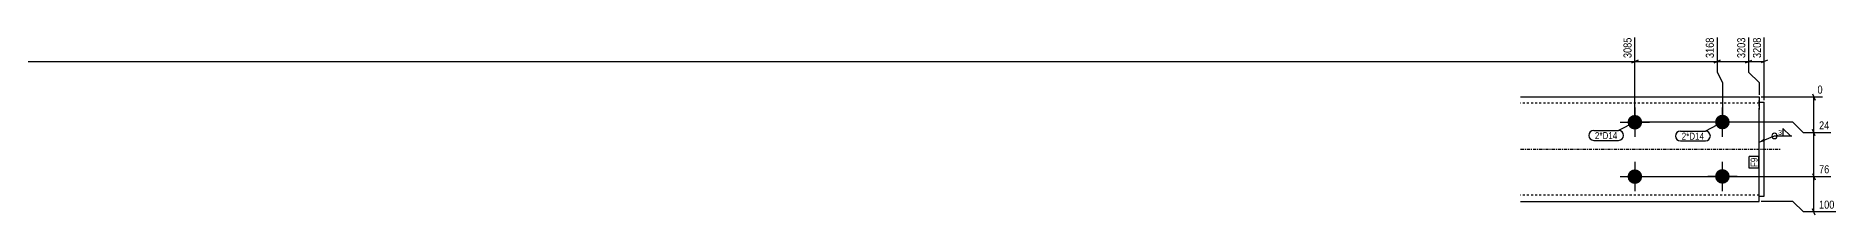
# Model space of a CAD drawing. Header units: millimetres. Extents: x 5 to 27069, y 3 to 808.
# Drawn here: x 1722 to 3439, y 24 to 195 of the extents above; entities that cross this region are included whole.
import ezdxf

# ---------------------------------------------------------------- set-up
doc = ezdxf.new("R2010")
doc.units = ezdxf.units.MM
doc.linetypes.add('DXK_LINE_DOT2', pattern=[3.9198, 1.9599, -1.9599])
doc.linetypes.add('DXK_LINE_DOT3', pattern=[5.9187, 2.979, -0.9799, 0.9799, -0.9799])
for name, color, linetype in [('MÅLSÆTNING', 7, 'Continuous'), ('STÅL', 7, 'Continuous'), ('TEKST', 7, 'Continuous')]:
    doc.layers.add(name, color=color, linetype=linetype)
doc.styles.add('Arial Narrow', font='ARIALN.TTF', dxfattribs={"height": 0.2})

msp = doc.modelspace()

# ---------------------------------------------------------------- hatches: boundary and pattern name
at = {"layer": 'STÅL', "linetype": 'Continuous'}
for points in [[(3247.3, 119.7, -1), (3247.3, 105.7, -1)], [(3330.8, 105.9, -1), (3330.8, 119.9, -1)], [(3247.3, 67.7, -1), (3247.3, 53.7, -1)], [(3330.8, 53.9, -1), (3330.8, 67.9, -1)]]:
    msp.add_hatch(color=96, dxfattribs=at).paths.add_polyline_path(points)
at = {"layer": 'TEKST', "linetype": 'Continuous'}
msp.add_hatch(color=3, dxfattribs=at).paths.add_polyline_path([(3370.9, 94.3), (3365.8, 93.6), (3369.9, 96.7)])

# ---------------------------------------------------------------- linework, layer by layer
at = {"layer": 'MÅLSÆTNING', "color": 7, "linetype": 'Continuous'}
for p, q in [((3247.3, 114.7), (3247.3, 193.6)), ((3325.8, 193.6), (3325.8, 160.7)), ((3325.8, 193.6), (3325.8, 160.7)), ((3355.8, 193.6), (3355.8, 160.7)), ((3370.8, 133.9), (3370.8, 193.6)), ((3244.3, 169.5), (3250.3, 171.9)), ((3328.8, 171.9), (3322.8, 169.5)), ((3322.8, 169.5), (3328.8, 171.9)), ((3352.8, 169.5), (3358.8, 171.9)), ((3373.8, 171.9), (3367.8, 169.5)), ((777.3, 170.7), (3247.3, 170.7)), ((3325.8, 160.7), (3330.8, 150.7)), ((3325.8, 160.7), (3330.8, 150.7)), ((3355.8, 170.7), (3370.8, 170.7)), ((3355.8, 160.7), (3365.8, 150.7)), ((3355.8, 160.7), (3365.8, 150.7)), ((3330.8, 150.7), (3330.8, 114.9)), ((3330.8, 150.7), (3330.8, 114.9)), ((3365.8, 150.7), (3365.8, 138.9)), ((3365.8, 150.7), (3365.8, 138.9)), ((3416.9, 139.9), (3419.3, 133.9)), ((3367.8, 136.9), (3426.4, 136.9)), ((3418.1, 102.7), (3418.1, 136.9)), ((3398.1, 112.7), (3249.3, 112.7)), ((3398.1, 112.7), (3249.3, 112.7)), ((3408.1, 102.7), (3398.1, 112.7)), ((3408.1, 102.7), (3398.1, 112.7)), ((3419.3, 99.7), (3416.9, 105.7)), ((3419.3, 99.7), (3416.9, 105.7)), ((3434.2, 102.7), (3408.1, 102.7)), ((3434.2, 102.7), (3408.1, 102.7)), ((3249.3, 60.7), (3434.2, 60.7)), ((3416.9, 63.7), (3419.3, 57.7)), ((3418.1, 26.9), (3418.1, 60.7)), ((3398.1, 36.9), (3367.8, 36.9)), ((3408.1, 26.9), (3398.1, 36.9)), ((3439, 26.9), (3408.1, 26.9)), ((3419.3, 23.9), (3416.9, 29.9))]:
    msp.add_line(p, q, dxfattribs=at)
at = {"layer": 'STÅL', "color": 2, "linetype": 'Continuous'}
for p, q in [((3138.3, 136.9), (3365.8, 136.9)), ((3365.8, 136.9), (3365.8, 136)), ((3365.8, 136), (3365.8, 124.9)), ((3365.8, 131.9), (3370.8, 131.9)), ((3365.8, 36.9), (3365.8, 124.9)), ((3370.8, 41.9), (3370.8, 131.9)), ((3138.3, 36.9), (3365.8, 36.9)), ((3365.8, 41.9), (3370.8, 41.9))]:
    msp.add_line(p, q, dxfattribs=at)
at = {"layer": 'STÅL', "color": 7, "linetype": 'DXK_LINE_DOT2'}
for p, q in [((3365.8, 130.9), (3138.3, 130.9)), ((3365.8, 131.9), (3365.8, 133.4)), ((3365.8, 41.9), (3365.8, 131.9)), ((3365.8, 42.9), (3138.3, 42.9))]:
    msp.add_line(p, q, dxfattribs=at)
at = {"layer": 'STÅL', "color": 96, "linetype": 'Continuous'}
for p, q in [((3247.3, 126.7), (3247.3, 98.7)), ((3330.8, 98.9), (3330.8, 126.9)), ((3233.3, 112.7), (3261.3, 112.7)), ((3344.8, 112.9), (3316.8, 112.9)), ((3247.3, 74.7), (3247.3, 46.7)), ((3330.8, 46.9), (3330.8, 74.9)), ((3233.3, 60.7), (3261.3, 60.7)), ((3344.8, 60.9), (3316.8, 60.9))]:
    msp.add_line(p, q, dxfattribs=at)
at = {"layer": 'STÅL', "color": 7, "linetype": 'DXK_LINE_DOT3'}
msp.add_line((3138.3, 86.9), (3385.8, 86.9), dxfattribs=at)

# ---------------------------------------------------------------- wipeouts: each hides what was drawn before it
at = {"color": 0}
for points in [[(3230.6, 96.6), (3230.6, 103.6), (3209.2, 103.6), (3209.2, 96.6)], [(3313.4, 96), (3313.4, 103), (3292, 103), (3292, 96)]]:
    msp.add_wipeout(points, dxfattribs=at).dxf.layer = 'TEKST'

# ---------------------------------------------------------------- next in the draw order: wipeouts: each hides what was drawn before it
at = {"color": 0, "linetype": 'Continuous'}
for points in [[(3245.7, 195.2), (3234.5, 195.2), (3234.5, 172.5), (3245.7, 172.5)], [(3369.2, 195.2), (3358, 195.2), (3358, 172.5), (3369.2, 172.5)], [(3428, 138.5), (3428, 149.7), (3419.9, 149.7), (3419.9, 138.5)], [(3434.3, 62.3), (3434.3, 73.5), (3421.4, 73.5), (3421.4, 62.3)], [(3439.2, 28.5), (3439.2, 39.7), (3421.4, 39.7), (3421.4, 28.5)]]:
    msp.add_wipeout(points, dxfattribs=at).dxf.layer = 'MÅLSÆTNING'
at = {"color": 0}
for points in [[(3230.6, 96.6), (3230.6, 103.6), (3209.2, 103.6), (3209.2, 96.6)], [(3313.4, 96), (3313.4, 103), (3292, 103), (3292, 96)], [(3387.5, 100.2), (3387.5, 106), (3383.6, 106), (3383.6, 100.2)], [(3364.4, 78.8), (3357.4, 78.8), (3357.4, 69.9), (3364.4, 69.9)]]:
    msp.add_wipeout(points, dxfattribs=at).dxf.layer = 'TEKST'

# ---------------------------------------------------------------- next in the draw order: linework, layer by layer
at = {"layer": 'MÅLSÆTNING', "color": 7, "linetype": 'Continuous'}
for p, q in [((3247.3, 114.7), (3247.3, 193.6)), ((3355.8, 193.6), (3355.8, 160.7)), ((3250.3, 171.9), (3244.3, 169.5)), ((3352.8, 169.5), (3358.8, 171.9)), ((3247.3, 170.7), (3325.8, 170.7)), ((3325.8, 170.7), (3355.8, 170.7)), ((3418.1, 60.7), (3418.1, 102.7)), ((3249.3, 60.7), (3434.2, 60.7)), ((3416.9, 63.7), (3419.3, 57.7))]:
    msp.add_line(p, q, dxfattribs=at)
at = {"layer": 'TEKST', "color": 7, "linetype": 'Continuous'}
for p, q in [((3208, 104.8), (3231.8, 104.8)), ((3247.3, 112.7), (3231.8, 104.8)), ((3290.8, 104.2), (3314.6, 104.2)), ((3330.8, 112.9), (3314.6, 104.2)), ((3208, 95.4), (3231.8, 95.4)), ((3290.8, 94.8), (3314.6, 94.8))]:
    msp.add_line(p, q, dxfattribs=at)
at = {"layer": 'TEKST', "color": 3, "linetype": 'Continuous'}
for p, q in [((3395.7, 99.6), (3388.5, 106.8)), ((3388.5, 106.8), (3388.5, 99.6)), ((3365.8, 93.6), (3380.5, 99.6)), ((3380.5, 99.6), (3397.1, 99.6)), ((3388.5, 99.6), (3395.7, 99.6))]:
    msp.add_line(p, q, dxfattribs=at)
at = {"layer": 'TEKST', "color": 7, "linetype": 'Continuous'}
for centre, start, end in [((3208, 100.1), 90, 270), ((3231.8, 100.1), 270, 90), ((3290.8, 99.5), 90, 270), ((3314.6, 99.5), 270, 90)]:
    msp.add_arc(centre, 4.7, start, end, dxfattribs=at)
at = {"layer": 'TEKST', "color": 3, "linetype": 'Continuous'}
for start, end in [(90, 270), (270, 90)]:
    msp.add_arc((3380.5, 99.6), 2.5, start, end, dxfattribs=at)

# ---------------------------------------------------------------- next in the draw order: texts
at = {"layer": 'MÅLSÆTNING', "color": 3, "linetype": 'Continuous', "style": 'Arial Narrow'}
for s, p in [('3085', (3244.1, 174.1)), ('3208', (3367.6, 174.1))]:
    msp.add_text(s, height=7.64, rotation=90.0002, dxfattribs=at).set_placement(p)
for s, p in [('0', (3421.5, 140.1)), ('76', (3423, 63.9)), ('100', (3423, 30.1))]:
    msp.add_text(s, height=7.64, dxfattribs=at).set_placement(p)
at = {"layer": 'TEKST', "color": 3, "style": 'Arial Narrow'}
for s, height, p in [('2*D14', 6.68, (3209.2, 96.6)), ('3', 4.77, (3384, 100.6)), ('2*D14', 6.68, (3292, 96))]:
    msp.add_text(s, height=height, dxfattribs=at).set_placement(p)

# ---------------------------------------------------------------- next in the draw order: wipeouts: each hides what was drawn before it
at = {"color": 0}
msp.add_wipeout([(3364.4, 78.8), (3357.4, 78.8), (3357.4, 69.9), (3364.4, 69.9)], dxfattribs=at).dxf.layer = 'TEKST'

# ---------------------------------------------------------------- next in the draw order: linework, layer by layer
at = {"layer": 'TEKST', "color": 7, "linetype": 'Continuous'}
for p, q in [((3356.2, 68.7), (3356.2, 80)), ((3365.6, 80), (3356.2, 80)), ((3365.6, 68.7), (3365.6, 80)), ((3365.6, 68.7), (3356.2, 68.7))]:
    msp.add_line(p, q, dxfattribs=at)

# ---------------------------------------------------------------- next in the draw order: texts
at = {"layer": 'TEKST', "color": 3, "style": 'Arial Narrow'}
msp.add_text('F9', height=6.68, rotation=90.0002, dxfattribs=at).set_placement((3364.4, 69.9))

# ---------------------------------------------------------------- next in the draw order: wipeouts: each hides what was drawn before it
at = {"color": 0, "linetype": 'Continuous'}
for points in [[(3324.2, 195.2), (3313, 195.2), (3313, 172.5), (3324.2, 172.5)], [(3354.2, 195.2), (3343, 195.2), (3343, 172.5), (3354.2, 172.5)], [(3434.3, 104.3), (3434.3, 115.5), (3421.4, 115.5), (3421.4, 104.3)]]:
    msp.add_wipeout(points, dxfattribs=at).dxf.layer = 'MÅLSÆTNING'

# ---------------------------------------------------------------- next in the draw order: texts
at = {"layer": 'MÅLSÆTNING', "color": 3, "linetype": 'Continuous', "style": 'Arial Narrow'}
for s, p in [('3168', (3322.6, 174.1)), ('3203', (3352.6, 174.1))]:
    msp.add_text(s, height=7.64, rotation=90.0002, dxfattribs=at).set_placement(p)
msp.add_text('24', height=7.64, dxfattribs=at).set_placement((3423, 105.9))

doc.saveas('drawing.dxf')
